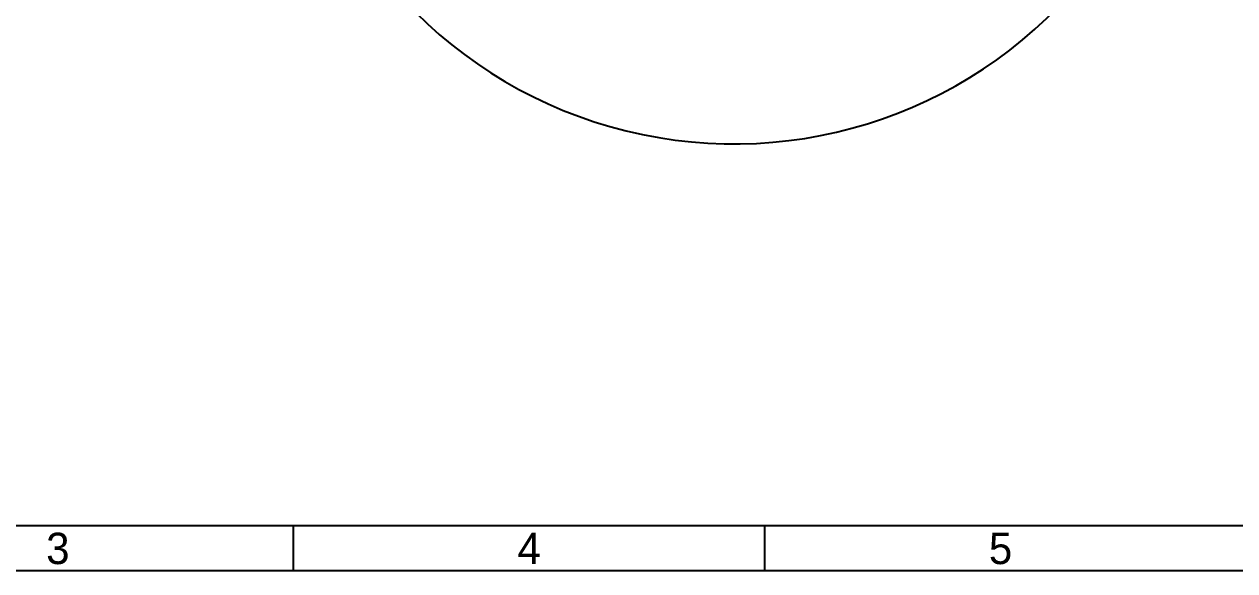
# Model space of a CAD drawing. Header units: millimetres. Extents: x 4086 to 10416, y 123 to 1549.
# Drawn here: x 9012 to 9659, y 124 to 416 of the extents above; entities that cross this region are included whole.
import ezdxf
from ezdxf.enums import TextEntityAlignment as Align

# ---------------------------------------------------------------- set-up
doc = ezdxf.new("R2010")
doc.units = ezdxf.units.MM
doc.layers.add('运动范围', color=7, linetype='Continuous')
doc.styles.add('思源黑', font='SourceHanSansCN-Normal.ttf')

# ---------------------------------------------------------------- blocks, each defined once
blk = doc.blocks.new('1')
at = {"color": 2}
for p, q in [((7039.66, 123.62), (7039.66, 147.62)), ((7291.66, 123.62), (7291.66, 147.62))]:
    blk.add_line(p, q, dxfattribs=at)
for points in [[(6283.66, 123.62), (6283.66, 1549.22), (8299.66, 1549.22), (8299.66, 123.62)], [(6403.66, 147.62), (6403.66, 1525.22), (8275.66, 1525.22), (8275.66, 147.62)]]:
    blk.add_lwpolyline(points, close=True, dxfattribs=at)
at = {"color": 2, "style": '思源黑'}
for s, p in [('3', (6913.66, 135.62)), ('4', (7165.66, 135.62)), ('5', (7417.66, 135.62))]:
    blk.add_text(s, height=16.8, dxfattribs=at).set_placement(p, align=Align.MIDDLE_CENTER)
at = {"color": 7, "style": '思源黑'}
for tag, height, p in [('编号', 19.2, (8134.84, 252.67)), ('比例', 8, (7939.66, 171.62))]:
    blk.add_attdef(tag, text='', height=height, dxfattribs=at).set_placement(p, align=Align.MIDDLE)
at = {"linetype": 'Continuous', "lineweight": 0, "ltscale": 0.3, "style": '思源黑'}
for tag, p in [('当前页', (8121.35, 207.93)), ('总页数', (8160.27, 207.93))]:
    blk.add_attdef(tag, text='', height=8, dxfattribs=at).set_placement(p, align=Align.MIDDLE)

msp = doc.modelspace()

# ---------------------------------------------------------------- linework, layer by layer
at = {"layer": '运动范围', "linetype": 'Continuous'}
msp.add_arc((9391.173, 593.233), 241.156, 190, 28.466113, dxfattribs=at)

# ---------------------------------------------------------------- block references
msp.add_blockref('1', (2116, 0))

doc.saveas('drawing.dxf')
